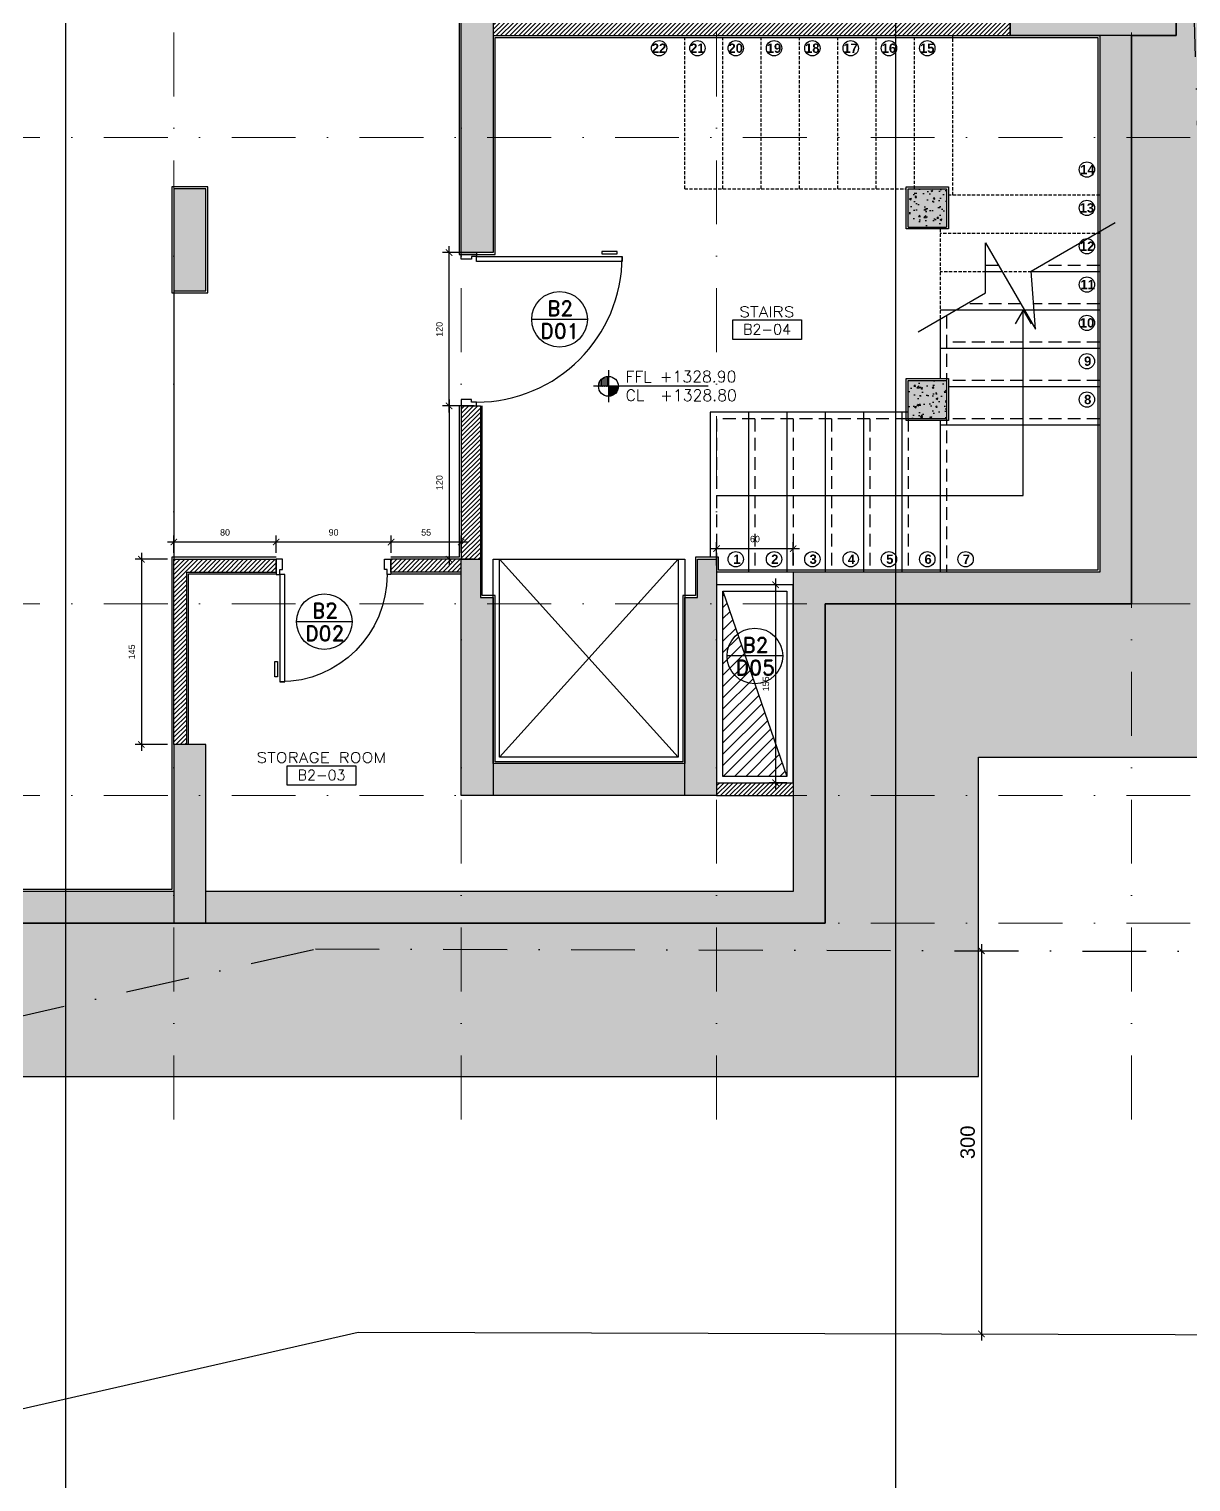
# Model space of a CAD drawing. Header units: centimetres. Extents: x 96271 to 179142, y 9855 to 112216.
# Drawn here: x 139623 to 140533, y 90738 to 91875 of the extents above; entities that cross this region are included whole.
import ezdxf
from ezdxf.enums import TextEntityAlignment as Align

# ---------------------------------------------------------------- set-up
doc = ezdxf.new("R2010")
doc.units = ezdxf.units.CM
doc.header["$LTSCALE"] = 100
doc.header["$MEASUREMENT"] = 0
doc.header["$PDSIZE"] = 0.2
for name, pattern in [('DASHDOT', [1, 0.5, -0.25, 0, -0.25]), ('DASHDOT2', [12.7, 6.35, -3.175, 0, -3.175]), ('DASHED', [0.75, 0.5, -0.25]), ('HIDDEN', [0.375, 0.25, -0.125]), ('HIDDEN2', [0.1875, 0.125, -0.0625])]:
    doc.linetypes.add(name, pattern=pattern)
doc.layers.get('0').update_dxf_attribs({"linetype": 'CONTINUOUS'})
doc.layers.get('DEFPOINTS').update_dxf_attribs({"linetype": 'CONTINUOUS'})
for name, color, linetype in [('0-door', 7, 'CONTINUOUS'), ('A-ANOTATION', 7, 'CONTINUOUS'), ('A-Dim', 2, 'CONTINUOUS'), ('A-Dim CMU', 2, 'CONTINUOUS'), ('A-DOOR-ANOT', 111, 'CONTINUOUS'), ('A-Flor-Str', 3, 'CONTINUOUS'), ('A-Otln-Abv', 1, 'DASHED'), ('A-Otln-Lot Limit', 4, 'CONTINUOUS'), ('A-Patt-CMU', 8, 'CONTINUOUS'), ('A-Patt-Strcr', 8, 'CONTINUOUS'), ('A-PLASTER', 51, 'CONTINUOUS'), ('A-Setback', 3, 'DASHDOT'), ('A-Shaft', 31, 'CONTINUOUS'), ('A-Slab limit', 53, 'CONTINUOUS'), ('A-STAIRS', 51, 'CONTINUOUS'), ('A-Wall-Full', 5, 'CONTINUOUS'), ('A-Wall-Prht', 2, 'CONTINUOUS'), ('A-Wall-Strctr', 6, 'CONTINUOUS'), ('HANDLES', 2, 'CONTINUOUS'), ('plan-elevation level', 7, 'CONTINUOUS'), ('plan-stair steps nbr', 224, 'CONTINUOUS')]:
    doc.layers.add(name, color=color, linetype=linetype)
doc.layers.add('A-Sect-Iden', color=191, linetype='CONTINUOUS', lineweight=25)
doc.layers.add('S-AXIS-GRID', color=1, linetype='DASHDOT2', lineweight=9)
doc.styles.add('ARIAL', font='arialbd.ttf')
doc.styles.add('ROMAND', font='romand.shx', dxfattribs={"height": 10})
doc.styles.get("Standard").update_dxf_attribs({"font": 'arial.ttf'})
doc.dimstyles.new('1-50', dxfattribs={"dimtxt": 11.25, "dimasz": 5, "dimexe": 5, "dimexo": 5, "dimgap": 5, "dimtad": 1, "dimdec": 1, "dimrnd": 0.5, "dimzin": 12, "dimdsep": 46, "dimtxsty": 'Standard', "dimblk": 'ARCHTICK', "dimcen": 0.09, "dimdle": 5, "dimadec": 0, "dimazin": 3, "dimtfac": 1, "dimtdec": 1, "dimtix": 1, "dimtofl": 0, "dimtmove": 1, "dimatfit": 3, "dimfxl": 5, "dimtolj": 1, "dimtzin": 0, "dimarcsym": 0})
pattern_1 = [(90, (894916.29, -703049.082), (14.2875, 7.14375), [0, -14.2875])]

# ---------------------------------------------------------------- blocks, each defined once
blk = doc.blocks.new('_ArchTick')
at = {"color": 0, "linetype": 'ByBlock', "const_width": 0.15}
blk.add_lwpolyline([(-0.5, -0.5), (0.5, 0.5)], dxfattribs=at)
blk = doc.blocks.new('*D210')
at = {"layer": 'A-Dim', "color": 0, "lineweight": -2, "transparency": 16777216}
blk.add_line((140368.9, 91158.9), (140368.9, 90848.9), dxfattribs=at)
at = {"layer": 'DEFPOINTS', "color": 0, "transparency": 16777216}
for p in [(140368.9, 91153.9), (140368.9, 90853.9), (140368.9, 90853.9)]:
    blk.add_point(p, dxfattribs=at)
at = {"layer": 'A-Dim', "color": 0, "lineweight": -2, "transparency": 16777216, "xscale": 5, "yscale": 5, "zscale": 5}
for p, rotation in [((140368.9, 91153.9), 90), ((140368.9, 90853.9), 270)]:
    blk.add_blockref('_ArchTick', p, dxfattribs=dict(at, rotation=rotation))
at = {"layer": 'A-Dim', "color": 0, "transparency": 16777216, "insert": (140358.2, 91003.9), "char_height": 11.25, "attachment_point": 5, "rotation": 90}
blk.add_mtext('\\A1;300', dxfattribs=at)
blk = doc.blocks.new('CL-FFL-PLAN')
at = {"layer": 'plan-elevation level'}
h = blk.add_hatch(dxfattribs=at)
h.set_pattern_fill('DOTS', color=232, scale=9, angle=90, style=0)
h.set_pattern_definition(pattern_1)
h.paths.add_polyline_path([(-1229, 207), (-1229, 50), (-1385, 50, -0.414214)])
h = blk.add_hatch(dxfattribs=at)
h.set_pattern_fill('DOTS', color=232, scale=9, angle=90, style=0)
h.set_pattern_definition(pattern_1)
h.paths.add_polyline_path([(-1229, 50), (-1072, 50, -0.414214), (-1229, -106)])
at = {"layer": 'plan-elevation level', "color": 7, "ltscale": 111}
for p, q in [((-1229, 301), (-1229, -200)), ((337, 50), (-1463, 50))]:
    blk.add_line(p, q, dxfattribs=at)
blk.add_circle((-1229, 50), 156, dxfattribs=at)
at = {"layer": 'plan-elevation level', "color": 111, "ltscale": 111, "style": 'ROMAND'}
for s, p in [('FFL', (-960, 110)), ('CL', (-960, -180))]:
    blk.add_text(s, height=180, dxfattribs=at).set_placement(p)
for tag, p in [('FFL', (-424, 113)), ('CL', (-417, -180))]:
    blk.add_attdef(tag, p, '', height=180, dxfattribs=at)
blk = doc.blocks.new('Dl80-12')
at = {"color": 1}
for p, q in [((0.3, 1.1), (0.3, 9.5)), ((0.3, 9.5), (0.7, 9.5)), ((0.7, 9.5), (0.7, 1.1)), ((0, -0.1), (0, 1.1)), ((0, 1.1), (0.3, 1.1)), ((0.3, 1.1), (0.3, 0.7)), ((0.7, 1.1), (0.3, 1.1)), ((0.3, 0.7), (0.5, 0.7)), ((0.5, 0.7), (0.5, -0.1)), ((8.7, 0.7), (8.5, 0.7)), ((8.5, 0.7), (8.5, -0.1)), ((8.7, 1.1), (8.7, 0.7)), ((9, 1.1), (8.7, 1.1)), ((9, -0.1), (9, 1.1)), ((0.5, -0.1), (0, -0.1)), ((8.5, -0.1), (9, -0.1))]:
    blk.add_line(p, q, dxfattribs=at)
at = {"color": 7}
blk.add_arc((0.3, 1.1), 8.4, 0, 90, dxfattribs=at)
at = {"layer": 'HANDLES'}
blk.add_lwpolyline([(0.1, 9.1), (-0.1, 9.1), (-0.1, 7.9), (0.1, 7.9), (0.1, 9.1)], dxfattribs=at)
blk = doc.blocks.new('A$C16F3348E')
at = {"color": 1}
for p, q in [((126, 231), (114, 231)), ((114, 231), (114, 228)), ((114, 228), (118, 228)), ((118, 228), (118, 226)), ((126, 226), (126, 231)), ((118, 226), (126, 226)), ((0, 118), (114, 118)), ((0, 114), (0, 118)), ((114, 114), (0, 114)), ((114, 118), (114, 114)), ((114, 114), (118, 114)), ((114, 111), (114, 114)), ((118, 116), (126, 116)), ((118, 114), (118, 116)), ((126, 116), (126, 111)), ((126, 111), (114, 111))]:
    blk.add_line(p, q, dxfattribs=at)
blk.add_arc((114, 114), 114, 90, 180)
at = {"layer": 'HANDLES'}
blk.add_lwpolyline([(4, 112), (4, 110), (16, 110), (16, 112), (4, 112)], dxfattribs=at)
blk = doc.blocks.new('room tag')
at = {"color": 7}
blk.add_lwpolyline([(-571, 112), (613, 112), (613, -224), (-571, -224)], close=True, dxfattribs=at)
at = {"color": 30, "style": 'ROMAND', "width": 1.2}
blk.add_attdef('ROOM', text='', height=180, dxfattribs=at).set_placement((17, 162), align=Align.CENTER)
at = {"color": 2, "style": 'ROMAND'}
blk.add_attdef('ROOM.NO', text='', height=180, dxfattribs=at).set_placement((20, -140), align=Align.CENTER)
blk = doc.blocks.new('*D187')
at = {"layer": 'A-Dim CMU', "color": 0, "lineweight": -2, "transparency": 16777216}
for p, q in [((139971.6, 91700.3), (139947, 91700.3)), ((139952, 91575.3), (139952, 91705.3)), ((139971.6, 91580.3), (139947, 91580.3))]:
    blk.add_line(p, q, dxfattribs=at)
at = {"layer": 'DEFPOINTS', "color": 0, "transparency": 16777216}
for p in [(139952, 91700.3), (139976.6, 91700.3), (139976.6, 91580.3)]:
    blk.add_point(p, dxfattribs=at)
at = {"layer": 'A-Dim CMU', "color": 0, "lineweight": -2, "transparency": 16777216, "xscale": 5, "yscale": 5, "zscale": 5}
for p, rotation in [((139952, 91700.3), 90), ((139952, 91580.3), 270)]:
    blk.add_blockref('_ArchTick', p, dxfattribs=dict(at, rotation=rotation))
at = {"layer": 'A-Dim CMU', "color": 0, "transparency": 16777216, "insert": (139944.5, 91640.3), "char_height": 5, "attachment_point": 5, "rotation": 90}
blk.add_mtext('\\A1;120', dxfattribs=at)
blk = doc.blocks.new('*D188')
at = {"layer": 'A-Dim CMU', "color": 0, "lineweight": -2, "transparency": 16777216}
for p, q in [((139952, 91585.3), (139952, 91455.3)), ((139971.6, 91580.3), (139947, 91580.3)), ((139971.6, 91460.3), (139947, 91460.3))]:
    blk.add_line(p, q, dxfattribs=at)
at = {"layer": 'DEFPOINTS', "color": 0, "transparency": 16777216}
for p in [(139976.6, 91580.3), (139952, 91460.3), (139976.6, 91460.3)]:
    blk.add_point(p, dxfattribs=at)
at = {"layer": 'A-Dim CMU', "color": 0, "lineweight": -2, "transparency": 16777216, "xscale": 5, "yscale": 5, "zscale": 5}
for p, rotation in [((139952, 91580.3), 90), ((139952, 91460.3), 270)]:
    blk.add_blockref('_ArchTick', p, dxfattribs=dict(at, rotation=rotation))
at = {"layer": 'A-Dim CMU', "color": 0, "transparency": 16777216, "insert": (139944.5, 91520.3), "char_height": 5, "attachment_point": 5, "rotation": 90}
blk.add_mtext('\\A1;120', dxfattribs=at)
blk = doc.blocks.new('*D189')
at = {"layer": 'A-Dim CMU', "color": 0, "lineweight": -2, "transparency": 16777216}
for p, q in [((139966.6, 91473.8), (139901.6, 91473.8)), ((139906.6, 91465.3), (139906.6, 91478.8)), ((139961.6, 91465.3), (139961.6, 91478.8))]:
    blk.add_line(p, q, dxfattribs=at)
at = {"layer": 'DEFPOINTS', "color": 0, "transparency": 16777216}
for p in [(139906.6, 91473.8), (139906.6, 91460.3), (139961.6, 91460.3)]:
    blk.add_point(p, dxfattribs=at)
at = {"layer": 'A-Dim CMU', "color": 0, "lineweight": -2, "transparency": 16777216, "xscale": 5, "yscale": 5, "zscale": 5}
for p, rotation in [((139906.6, 91473.8), 180.0000000003941), ((139961.6, 91473.8), 3.941647008787185e-10)]:
    blk.add_blockref('_ArchTick', p, dxfattribs=dict(at, rotation=rotation))
at = {"layer": 'A-Dim CMU', "color": 0, "transparency": 16777216, "insert": (139934.1, 91481.3), "char_height": 5, "attachment_point": 5}
blk.add_mtext('\\A1;55', dxfattribs=at)
blk = doc.blocks.new('*D190')
at = {"layer": 'A-Dim CMU', "color": 0, "lineweight": -2, "transparency": 16777216}
for p, q in [((139911.6, 91473.8), (139811.6, 91473.8)), ((139816.6, 91465.3), (139816.6, 91478.8)), ((139906.6, 91465.3), (139906.6, 91478.8))]:
    blk.add_line(p, q, dxfattribs=at)
at = {"layer": 'DEFPOINTS', "color": 0, "transparency": 16777216}
for p in [(139816.6, 91473.8), (139816.6, 91460.3), (139906.6, 91460.3)]:
    blk.add_point(p, dxfattribs=at)
at = {"layer": 'A-Dim CMU', "color": 0, "lineweight": -2, "transparency": 16777216, "xscale": 5, "yscale": 5, "zscale": 5, "rotation": 180}
blk.add_blockref('_ArchTick', (139816.6, 91473.8), dxfattribs=at)
at = {"layer": 'A-Dim CMU', "color": 0, "lineweight": -2, "transparency": 16777216, "xscale": 5, "yscale": 5, "zscale": 5}
blk.add_blockref('_ArchTick', (139906.6, 91473.8), dxfattribs=at)
at = {"layer": 'A-Dim CMU', "color": 0, "transparency": 16777216, "insert": (139861.6, 91481.3), "char_height": 5, "attachment_point": 5}
blk.add_mtext('\\A1;90', dxfattribs=at)
blk = doc.blocks.new('*D191')
at = {"layer": 'A-Dim CMU', "color": 0, "lineweight": -2, "transparency": 16777216}
for p, q in [((139821.6, 91473.8), (139731.6, 91473.8)), ((139736.6, 91465.3), (139736.6, 91478.8)), ((139816.6, 91465.3), (139816.6, 91478.8))]:
    blk.add_line(p, q, dxfattribs=at)
at = {"layer": 'DEFPOINTS', "color": 0, "transparency": 16777216}
for p in [(139736.6, 91473.8), (139736.6, 91460.3), (139816.6, 91460.3)]:
    blk.add_point(p, dxfattribs=at)
at = {"layer": 'A-Dim CMU', "color": 0, "lineweight": -2, "transparency": 16777216, "xscale": 5, "yscale": 5, "zscale": 5, "rotation": 180}
blk.add_blockref('_ArchTick', (139736.6, 91473.8), dxfattribs=at)
at = {"layer": 'A-Dim CMU', "color": 0, "lineweight": -2, "transparency": 16777216, "xscale": 5, "yscale": 5, "zscale": 5}
blk.add_blockref('_ArchTick', (139816.6, 91473.8), dxfattribs=at)
at = {"layer": 'A-Dim CMU', "color": 0, "transparency": 16777216, "insert": (139776.6, 91481.3), "char_height": 5, "attachment_point": 5}
blk.add_mtext('\\A1;80', dxfattribs=at)
blk = doc.blocks.new('*D192')
at = {"layer": 'A-Dim CMU', "color": 0, "lineweight": -2, "transparency": 16777216}
for p, q in [((139731.6, 91460.3), (139706.1, 91460.3)), ((139711.1, 91465.3), (139711.1, 91310.3)), ((139731.6, 91315.3), (139706.1, 91315.3))]:
    blk.add_line(p, q, dxfattribs=at)
at = {"layer": 'DEFPOINTS', "color": 0, "transparency": 16777216}
for p in [(139736.6, 91460.3), (139711.1, 91315.3), (139736.6, 91315.3)]:
    blk.add_point(p, dxfattribs=at)
at = {"layer": 'A-Dim CMU', "color": 0, "lineweight": -2, "transparency": 16777216, "xscale": 5, "yscale": 5, "zscale": 5}
for p, rotation in [((139711.1, 91460.3), 90), ((139711.1, 91315.3), 270)]:
    blk.add_blockref('_ArchTick', p, dxfattribs=dict(at, rotation=rotation))
at = {"layer": 'A-Dim CMU', "color": 0, "transparency": 16777216, "insert": (139703.6, 91387.8), "char_height": 5, "attachment_point": 5, "rotation": 90}
blk.add_mtext('\\A1;145', dxfattribs=at)
blk = doc.blocks.new('*D193')
at = {"layer": 'A-Dim CMU', "color": 0, "lineweight": -2, "transparency": 16777216}
for p, q in [((140161.6, 91455.3), (140161.6, 91473.6)), ((140221.6, 91455.3), (140221.6, 91473.6)), ((140156.6, 91468.6), (140226.6, 91468.6))]:
    blk.add_line(p, q, dxfattribs=at)
at = {"layer": 'DEFPOINTS', "color": 0, "transparency": 16777216}
for p in [(140221.6, 91468.6), (140161.6, 91450.3), (140221.6, 91450.3)]:
    blk.add_point(p, dxfattribs=at)
at = {"layer": 'A-Dim CMU', "color": 0, "lineweight": -2, "transparency": 16777216, "xscale": 5, "yscale": 5, "zscale": 5, "rotation": 180}
blk.add_blockref('_ArchTick', (140161.6, 91468.6), dxfattribs=at)
at = {"layer": 'A-Dim CMU', "color": 0, "lineweight": -2, "transparency": 16777216, "xscale": 5, "yscale": 5, "zscale": 5}
blk.add_blockref('_ArchTick', (140221.6, 91468.6), dxfattribs=at)
at = {"layer": 'A-Dim CMU', "color": 0, "transparency": 16777216, "insert": (140191.6, 91476.1), "char_height": 5, "attachment_point": 5}
blk.add_mtext('\\A1;60', dxfattribs=at)
blk = doc.blocks.new('*D194')
at = {"layer": 'A-Dim CMU', "color": 0, "lineweight": -2, "transparency": 16777216}
for p, q in [((140216.6, 91440.3), (140202.7, 91440.3)), ((140207.7, 91445.3), (140207.7, 91280.3)), ((140216.6, 91285.3), (140202.7, 91285.3))]:
    blk.add_line(p, q, dxfattribs=at)
at = {"layer": 'DEFPOINTS', "color": 0, "transparency": 16777216}
for p in [(140221.6, 91440.3), (140207.7, 91285.3), (140221.6, 91285.3)]:
    blk.add_point(p, dxfattribs=at)
at = {"layer": 'A-Dim CMU', "color": 0, "lineweight": -2, "transparency": 16777216, "xscale": 5, "yscale": 5, "zscale": 5}
for p, rotation in [((140207.7, 91440.3), 90), ((140207.7, 91285.3), 270)]:
    blk.add_blockref('_ArchTick', p, dxfattribs=dict(at, rotation=rotation))
at = {"layer": 'A-Dim CMU', "color": 0, "transparency": 16777216, "insert": (140200.2, 91362.8), "char_height": 5, "attachment_point": 5, "rotation": 90}
blk.add_mtext('\\A1;155', dxfattribs=at)
blk = doc.blocks.new('DOOR NO')
blk.add_line((1261, 534), (661, 534))
blk.add_circle((961, 534), 300)
at = {"style": 'ROMAND'}
for tag, p in [('LEVEL', (969, 572)), ('DOOR', (966, 327))]:
    blk.add_attdef(tag, text='', height=162, dxfattribs=at).set_placement(p, align=Align.CENTER)

msp = doc.modelspace()

# ---------------------------------------------------------------- hatches: boundary and pattern name
at = {"layer": 'A-Patt-CMU'}
h = msp.add_hatch(dxfattribs=at)
h.set_pattern_fill('ANSI31', color=256, scale=20, angle=180)
h.set_pattern_definition([(225, (129598.3932, 77124.0469), (1.76776695, -1.76776695), [])])
h.paths.add_polyline_path([(139976.559, 91580.329), (139961.559, 91580.329), (139961.559, 91460.329), (139976.559, 91460.329)])
h.paths.add_polyline_path([(140221.559, 91285.329), (140161.559, 91285.329), (140161.559, 91275.329), (140221.559, 91275.329)])
h.paths.add_polyline_path([(139746.559, 91315.329), (139746.559, 91450.329), (139816.559, 91450.329), (139816.559, 91460.329), (139736.559, 91460.329), (139736.559, 91315.329)])
h.paths.add_polyline_path([(139906.559, 91450.329), (139961.559, 91450.329), (139961.559, 91460.329), (139906.559, 91460.329)])
h.paths.add_polyline_path([(140391.559, 91880.329), (139986.559, 91880.329), (139986.559, 91870.329), (140391.559, 91870.329)])
h.paths.add_polyline_path([(140391.559, 92030.329), (140401.559, 92030.329), (140401.559, 92050.329), (140461.559, 92050.329), (140461.559, 92060.329), (140391.559, 92060.329)])
h.paths.add_polyline_path([(140391.559, 91940.329), (140496.559, 91940.329), (140496.559, 91950.329), (140401.559, 91950.329), (140401.559, 91970.329), (140391.559, 91970.329)])
at = {"layer": 'A-Patt-Strcr'}
h = msp.add_hatch(dxfattribs=at)
h.set_pattern_fill('EARTH', color=256, scale=100)
h.set_pattern_definition([(0, (149598.393, 77124.047), (25, 25), [25, -25]), (0, (149598.393, 77133.422), (25, 25), [25, -25]), (0, (149598.393, 77142.797), (25, 25), [25, -25]), (90, (149601.518, 77145.922), (-25, 25), [25, -25]), (90, (149610.893, 77145.922), (-25, 25), [25, -25]), (90, (149620.268, 77145.922), (-25, 25), [25, -25])])
edge = h.paths.add_edge_path()
edge.add_line((138236.559, 90745.329), (138356.559, 90745.329))
edge.add_line((138356.559, 90745.329), (138356.559, 90820.329))
edge.add_arc((138661.559, 90820.329), 305, 90, 180, ccw=False)
edge.add_line((138661.559, 91125.329), (138756.559, 91125.329))
edge.add_line((138756.559, 91125.329), (138756.559, 91055.329))
edge.add_line((138756.559, 91055.329), (140366.559, 91055.329))
edge.add_line((140366.559, 91055.329), (140366.559, 91305.329))
edge.add_line((140366.559, 91305.329), (140606.559, 91305.329))
edge.add_line((140606.559, 91305.329), (140606.559, 91750.329))
edge.add_line((140606.559, 91750.329), (140641.559, 91750.329))
edge.add_line((140641.559, 91750.329), (140641.559, 92195.329))
edge.add_line((140641.559, 92195.329), (140606.559, 92195.329))
edge.add_line((140606.559, 92195.329), (140606.559, 92755.329))
edge.add_line((140606.559, 92755.329), (139881.559, 92755.329))
edge.add_line((139881.559, 92755.329), (139881.559, 92895.329))
edge.add_line((139881.559, 92895.329), (138756.559, 92895.329))
edge.add_line((138756.559, 92895.329), (138756.559, 91765.329))
edge.add_line((138756.559, 91765.329), (138661.559, 91765.329))
edge.add_arc((138661.559, 90820.329), 945, 90, 180.000021)
edge.add_line((137716.559, 90820.329), (137716.559, 90745.329))
edge.add_line((137716.559, 90745.329), (137836.559, 90745.329))
edge.add_line((137836.559, 90745.329), (137836.559, 90820.329))
edge.add_arc((138661.559, 90820.329), 825, 125.152703, 179.999978, ccw=False)
edge.add_arc((138661.559, 90820.329), 825, 90, 125.152703, ccw=False)
edge.add_line((138661.559, 91645.329), (138876.559, 91645.329))
edge.add_line((138876.559, 91645.329), (138876.559, 92775.329))
edge.add_line((138876.559, 92775.329), (139761.559, 92775.329))
edge.add_line((139761.559, 92775.329), (139761.559, 92635.329))
edge.add_line((139761.559, 92635.329), (140486.559, 92635.329))
edge.add_line((140486.559, 92635.329), (140486.559, 92580.283))
edge.add_line((140486.559, 92580.283), (140486.559, 92540.283))
edge.add_line((140486.559, 92540.283), (140486.559, 92075.329))
edge.add_line((140486.559, 92075.329), (140521.559, 92075.329))
edge.add_line((140521.559, 92075.329), (140521.559, 91870.329))
edge.add_line((140521.559, 91870.329), (140486.559, 91870.329))
edge.add_line((140486.559, 91870.329), (140486.559, 91425.329))
edge.add_line((140486.559, 91425.329), (140246.559, 91425.329))
edge.add_line((140246.559, 91425.329), (140246.559, 91175.329))
edge.add_line((140246.559, 91175.329), (138876.559, 91175.329))
edge.add_line((138876.559, 91175.329), (138876.559, 91245.329))
edge.add_line((138876.559, 91245.329), (138661.559, 91245.329))
edge.add_arc((138661.559, 90820.329), 425, 90, 180)
edge.add_line((138236.559, 90820.329), (138236.559, 90745.329))
h = msp.add_hatch(dxfattribs=at)
h.set_pattern_fill('AR-CONC', color=256, scale=2)
h.set_pattern_definition([(50, (129598.393, 77124.047), (14.345204, -1.255043), [1.5, -16.5]), (355, (129598.393, 77124.047), (-2.775027, 15.043843), [1.2, -13.2]), (100.451444, (129599.589, 77123.942), (11.570177, 13.7888), [1.274804, -14.022842]), (46.1842, (129598.393, 77128.047), (21.344827, -3.310386), [2.25, -24.75]), (96.63564, (129600.172, 77127.77), (18.69324, 19.482372), [1.912207, -21.034275]), (351.18416, (129598.393, 77128.047), (18.69324, 19.482372), [1.8, -19.8]), (21, (129600.393, 77127.047), (11.938141, -8.052378), [1.5, -16.5]), (326, (129600.393, 77127.047), (4.866307, 14.503001), [1.2, -13.2]), (71.451445, (129601.388, 77126.376), (16.804448, 6.450623), [1.274804, -14.022842]), (37.5, (129598.393, 77124.047), (0.2431971, 6.6578771), [0, -13.04, 0, -13.4, 0, -13.25]), (7.5, (129598.393, 77124.047), (5.2613907, 7.8882342), [0, -7.64, 0, -12.74, 0, -5.05]), (327.5, (129593.933, 77124.047), (10.6764487, -0.4510974), [0, -5, 0, -15.6, 0, -20.7]), (317.5, (129591.933, 77124.047), (11.6637234, 2.0020996), [0, -6.5, 0, -10.36, 0, -14.7])])
h.paths.add_polyline_path([(138901.559, 92750.329), (139736.559, 92750.329), (139736.559, 92610.329), (140461.559, 92610.329), (140461.559, 92390.329), (140486.559, 92390.329), (140486.559, 92635.329), (139761.559, 92635.329), (139761.559, 92775.329), (138876.559, 92775.329), (138876.559, 92180.329), (138901.559, 92180.329)])
h.paths.add_polyline_path([(140486.559, 92390.329), (140461.559, 92390.329), (140461.559, 92350.329), (140486.559, 92350.329)], flags=17)
h.paths.add_polyline_path([(140486.559, 92350.329), (140461.559, 92350.329), (140461.559, 92125.329), (140486.559, 92125.329)])
h.paths.add_polyline_path([(140486.559, 92125.329), (140461.559, 92125.329), (140461.559, 92050.329), (140486.559, 92050.329)])
h.paths.add_polyline_path([(140521.559, 92075.329), (140486.559, 92075.329), (140486.559, 92050.329), (140496.559, 92050.329), (140496.559, 91895.329), (140521.559, 91895.329)])
h.paths.add_polyline_path([(140521.559, 91895.329), (140391.559, 91895.329), (140391.559, 91870.329), (140521.559, 91870.329)])
h.paths.add_polyline_path([(140486.559, 91870.329), (140461.559, 91870.329), (140461.559, 91450.329), (140221.559, 91450.329), (140221.559, 91200.329), (139761.559, 91200.329), (139761.559, 91175.329), (140246.559, 91175.329), (140246.559, 91425.329), (140486.559, 91425.329)])
h.paths.add_polyline_path([(139761.559, 91315.329), (139736.559, 91315.329), (139736.559, 91175.329), (139761.559, 91175.329)])
h.paths.add_polyline_path([(138936.559, 91750.329), (138876.559, 91750.329), (138876.559, 91670.329), (138936.559, 91670.329)])
h.paths.add_polyline_path([(138936.559, 91270.329), (138876.559, 91270.329), (138876.559, 91175.329), (138936.559, 91175.329)])
h.paths.add_polyline_path([(139736.559, 91200.329), (138936.559, 91200.329), (138936.559, 91175.329), (139736.559, 91175.329)])
h.paths.add_polyline_path([(138936.559, 92180.329), (138876.559, 92180.329), (138876.559, 92100.329), (138936.559, 92100.329)])
h.paths.add_polyline_path([(139986.559, 92390.329), (139961.559, 92390.329), (139961.559, 92350.329), (139986.559, 92350.329)], flags=17)
h.paths.add_polyline_path([(139986.559, 92125.329), (139961.559, 92125.329), (139961.559, 92050.329), (139986.559, 92050.329)])
h.paths.add_polyline_path([(139761.559, 91750.329), (139736.559, 91750.329), (139736.559, 91670.329), (139761.559, 91670.329)])
h.paths.add_polyline_path([(139986.559, 91895.329), (139961.559, 91895.329), (139961.559, 91700.329), (139986.559, 91700.329)])
h.paths.add_polyline_path([(140136.559, 91300.329), (139986.559, 91300.329), (139986.559, 91275.329), (140136.559, 91275.329)], flags=17)
h.paths.add_polyline_path([(140341.559, 91600.329), (140311.559, 91600.329), (140311.559, 91570.329), (140341.559, 91570.329)], flags=17)
h.paths.add_polyline_path([(140341.559, 91750.329), (140311.559, 91750.329), (140311.559, 91720.329), (140341.559, 91720.329)], flags=17)
h.paths.add_polyline_path([(139986.559, 91430.329), (139976.559, 91430.329), (139976.559, 91460.329), (139961.559, 91460.329), (139961.559, 91275.329), (139986.559, 91275.329)], flags=17)
h.paths.add_polyline_path([(140146.559, 91430.329), (140136.559, 91430.329), (140136.559, 91275.329), (140161.559, 91275.329), (140161.559, 91460.329), (140146.559, 91460.329)], flags=17)
h.paths.add_polyline_path([(139761.559, 92180.329), (139736.559, 92180.329), (139736.559, 92050.329), (139761.559, 92050.329)])
h = msp.add_hatch(dxfattribs=at)
h.set_pattern_fill('AR-CONC', color=256, scale=2)
h.set_pattern_definition([(50, (180, 9810.046), (14.34520365, -1.2550427), [1.5, -16.5]), (355, (180, 9810.046), (-2.7750267, 15.0438427), [1.2, -13.2]), (100.451444, (181.195, 9809.942), (11.5701769, 13.7887998), [1.2748038, -14.0228422]), (46.1842, (180, 9814.046), (21.3448266, -3.3103856), [2.25, -24.75]), (96.635635, (181.779, 9813.77), (18.693239, 19.482372), [1.9122068, -21.0342752]), (351.184164, (180, 9814.046), (18.693239, 19.482372), [1.8, -19.8]), (21, (182, 9813.046), (11.938141, -8.0523778), [1.5, -16.5]), (326, (182, 9813.046), (4.8663066, 14.5030009), [1.2, -13.2]), (71.451445, (182.995, 9812.375), (16.8044475, 6.450623), [1.2748038, -14.0228422]), (37.5, (180, 9810.0465), (0.2431971, 6.65787708), [0, -13.04, 0, -13.4, 0, -13.25]), (7.5, (180, 9810.0465), (5.26139075, 7.88823424), [0, -7.64, 0, -12.74, 0, -5.05]), (327.5, (175.54, 9810.0465), (10.67644872, -0.45109743), [0, -5, 0, -15.6, 0, -20.7]), (317.5, (173.54, 9810.0465), (11.6637234, 2.00209965), [0, -6.5, 0, -10.36, 0, -14.7])])
h.paths.add_polyline_path([(140341.559, 91750.329), (140311.559, 91750.329), (140311.559, 91720.329), (140341.559, 91720.329)])
h.paths.add_polyline_path([(140341.559, 91600.329), (140311.559, 91600.329), (140311.559, 91570.329), (140341.559, 91570.329)])
at = {"layer": 'A-Shaft'}
h = msp.add_hatch(dxfattribs=at)
h.set_pattern_fill('ANSI31', color=256, scale=50)
h.set_pattern_definition([(45, (-9820, 19810.0465), (-4.41941738, 4.41941738), [])])
h.paths.add_polyline_path([(140166.559, 91435.329), (140166.559, 91290.329), (140216.559, 91290.329)])

# ---------------------------------------------------------------- linework, layer by layer
for p, q in [((140131.559, 91460.329), (139991.559, 91305.329)), ((139991.559, 91460.329), (140131.559, 91305.329))]:
    msp.add_line(p, q)
msp.add_lwpolyline([(140319.307, 91638.203), (140372.254, 91668.772), (140372.254, 91708.03), (140411.244, 91640.496), (140407.929, 91685.791), (140473.776, 91723.808)])
msp.add_lwpolyline([(139991.559, 91460.329), (140131.559, 91460.329), (140131.559, 91305.329), (139991.559, 91305.329)], close=True)
at = {"layer": 'A-Flor-Str'}
for points in [[(140161.559, 91510.329), (140401.559, 91510.329), (140401.559, 91655.329)], [(140401.559, 91655.329), (140395.323, 91644.528)], [(140401.559, 91655.329), (140407.796, 91644.528)]]:
    msp.add_lwpolyline(points, dxfattribs=at)
at = {"layer": 'A-Otln-Abv', "linetype": 'HIDDEN2', "ltscale": 0.2}
for p, q in [((140136.559, 91750.329), (140136.559, 91870.329)), ((140166.559, 91750.329), (140166.559, 91870.329)), ((140196.559, 91750.329), (140196.559, 91870.329)), ((140226.559, 91750.329), (140226.559, 91870.329)), ((140256.559, 91750.329), (140256.559, 91870.329)), ((140286.559, 91750.329), (140286.559, 91870.329)), ((140316.559, 91750.329), (140316.559, 91870.329)), ((140346.559, 91745.329), (140346.559, 91870.329)), ((140136.559, 91750.329), (140310.059, 91750.329)), ((140336.559, 91718.829), (140336.559, 91648.164))]:
    msp.add_line(p, q, dxfattribs=at)
at = {"layer": 'A-Otln-Abv', "ltscale": 0.2}
for p, q in [((140341.559, 91651.051), (140341.559, 91450.329)), ((140161.559, 91570.329), (140161.559, 91450.329)), ((140311.559, 91570.329), (140161.559, 91570.329)), ((140191.559, 91570.329), (140191.559, 91450.329)), ((140221.559, 91570.329), (140221.559, 91450.329)), ((140251.559, 91570.329), (140251.559, 91450.329)), ((140281.559, 91570.329), (140281.559, 91450.329)), ((140311.559, 91570.329), (140311.559, 91450.329))]:
    msp.add_line(p, q, dxfattribs=at)
at = {"layer": 'A-Otln-Abv', "linetype": 'HIDDEN2', "ltscale": 0.2}
for points in [[(140461.559, 91745.329), (140343.059, 91745.329)], [(140461.559, 91715.329), (140336.559, 91715.329)], [(140372.254, 91685.329), (140336.559, 91685.329)], [(140407.963, 91685.329), (140385.36, 91685.329)]]:
    msp.add_lwpolyline(points, dxfattribs=at)
at = {"layer": 'A-Otln-Abv', "ltscale": 0.2}
for points in [[(140382.473, 91690.329), (140372.254, 91690.329)], [(140461.559, 91690.329), (140415.789, 91690.329)], [(140399.794, 91660.329), (140357.63, 91660.329)], [(140461.559, 91660.329), (140409.793, 91660.329)], [(140461.559, 91630.329), (140341.559, 91630.329)], [(140461.559, 91600.329), (140341.559, 91600.329)], [(140461.559, 91570.329), (140311.559, 91570.329)]]:
    msp.add_lwpolyline(points, dxfattribs=at)
at = {"layer": 'A-Otln-Lot Limit'}
msp.add_lwpolyline([(136965.712, 90479.123), (137206.535, 90394.564), (137669.865, 90351.712), (139880.741, 90855.19), (141068.865, 90851.94), (140904.471, 96012.018), (140151.894, 96776.773), (140222.083, 97217.518), (139747.22, 97140.456), (139010.375, 97171.007), (138361.687, 97204.5), (137783.533, 97219.682), (137242.113, 96719.747), (137087.264, 96618.541), (136965.712, 90479.08)], dxfattribs=at)
at = {"layer": 'A-Patt-Strcr'}
msp.add_lwpolyline([(138661.559, 91125.329), (138756.559, 91125.329), (138756.559, 91055.329), (140366.559, 91055.329), (140366.559, 91305.329), (140606.559, 91305.329), (140606.559, 91750.329), (140641.559, 91750.329), (140641.559, 92195.329), (140606.559, 92195.329), (140606.559, 92755.329), (139881.559, 92755.329), (139881.559, 92895.329), (138756.559, 92895.329), (138756.559, 91765.329), (138661.559, 91765.329)], dxfattribs=at)
at = {"layer": 'A-PLASTER'}
for points in [[(139960.059, 91896.829), (139960.059, 91698.829), (139988.059, 91698.829), (139988.059, 91868.829), (140460.059, 91868.829), (140460.059, 91451.829), (140163.059, 91451.829), (140163.059, 91461.829), (140145.059, 91461.829), (140145.059, 91431.829), (140135.059, 91431.829), (140135.059, 91301.829), (139988.059, 91301.829), (139988.059, 91431.829), (139978.059, 91431.829), (139978.059, 91580.329)], [(139960.059, 91580.329), (139960.059, 91461.829), (139906.559, 91461.829)], [(139816.559, 91461.829), (139735.059, 91461.829), (139735.059, 91201.829), (138938.059, 91201.829), (138938.059, 91270.329)], [(139748.059, 91315.329), (139748.059, 91448.829), (139816.559, 91448.829)], [(139906.559, 91448.829), (139961.559, 91448.829)]]:
    msp.add_lwpolyline(points, dxfattribs=at)
for points in [[(139763.059, 91751.829), (139735.059, 91751.829), (139735.059, 91668.829), (139763.059, 91668.829)], [(140310.059, 91718.829), (140310.059, 91751.829), (140343.059, 91751.829), (140343.059, 91718.829)], [(140343.059, 91601.829), (140343.059, 91568.829), (140310.059, 91568.829), (140310.059, 91601.829)]]:
    msp.add_lwpolyline(points, close=True, dxfattribs=at)
at = {"layer": 'A-Sect-Iden'}
for p, q in [((139651.559, 93927.158), (139651.559, 90188.999)), ((140301.559, 93927.158), (140301.559, 90188.999))]:
    msp.add_line(p, q, dxfattribs=at)
at = {"layer": 'A-Setback'}
msp.add_lwpolyline([(140559.009, 91153.336), (140410.95, 95800.674), (139618.405, 96606.045), (139624.608, 96644.996), (138745.22, 96680.475), (137970.463, 96711.734), (137582.107, 96353.135), (137469.619, 90671.512), (137649.878, 90654.841), (139847.419, 91155.283)], close=True, dxfattribs=at)
at = {"layer": 'A-Shaft'}
msp.add_line((140166.559, 91435.329), (140216.559, 91290.329), dxfattribs=at)
msp.add_lwpolyline([(140166.559, 91290.329), (140166.559, 91435.329), (140216.559, 91435.329), (140216.559, 91290.329)], close=True, dxfattribs=at)
at = {"layer": 'A-Slab limit'}
for points in [[(138876.559, 91175.329), (138876.559, 92775.329), (139761.559, 92775.329), (139761.559, 92635.329), (140486.559, 92635.329), (140486.559, 92075.329), (140521.559, 92075.329), (140521.559, 91870.329), (140486.559, 91870.329), (140486.559, 91425.329), (140246.559, 91425.329), (140246.559, 91175.329)], [(140136.559, 91300.329), (139986.559, 91300.329), (139986.559, 91460.329), (140136.559, 91460.329)], [(140221.559, 91440.329), (140161.559, 91440.329), (140161.559, 91285.329), (140221.559, 91285.329)]]:
    msp.add_lwpolyline(points, close=True, dxfattribs=at)
at = {"layer": 'A-STAIRS', "linetype": 'HIDDEN', "ltscale": 50}
for p, q in [((140336.559, 91648.164), (140336.559, 91601.829)), ((140156.559, 91575.329), (140156.559, 91461.829)), ((140311.559, 91575.329), (140156.559, 91575.329)), ((140186.559, 91575.329), (140186.559, 91450.329)), ((140216.559, 91575.329), (140216.559, 91450.329)), ((140246.559, 91575.329), (140246.559, 91450.329)), ((140276.559, 91575.329), (140276.559, 91450.329)), ((140306.559, 91575.329), (140306.559, 91450.329)), ((140336.559, 91568.829), (140336.559, 91450.329))]:
    msp.add_line(p, q, dxfattribs=at)
for points in [[(140385.36, 91685.329), (140372.254, 91685.329)], [(140461.559, 91685.329), (140407.963, 91685.329)], [(140348.97, 91655.329), (140336.559, 91655.329)], [(140461.559, 91655.329), (140348.97, 91655.329)], [(140461.559, 91625.329), (140336.559, 91625.329)], [(140461.559, 91595.329), (140343.059, 91595.329)], [(140461.559, 91565.329), (140336.559, 91565.329)]]:
    msp.add_lwpolyline(points, dxfattribs=at)
at = {"layer": 'A-Wall-Full'}
for p, q in [((139986.559, 91870.329), (140391.559, 91870.329)), ((139961.559, 91580.329), (139976.559, 91580.329)), ((139961.559, 91580.329), (139961.559, 91460.329)), ((139976.559, 91580.329), (139976.559, 91460.329)), ((139736.559, 91460.329), (139816.559, 91460.329)), ((139736.559, 91315.329), (139736.559, 91460.329)), ((139816.559, 91450.329), (139816.559, 91460.329)), ((139906.559, 91450.329), (139906.559, 91460.329)), ((139961.559, 91460.329), (139906.559, 91460.329)), ((139746.559, 91450.329), (139816.559, 91450.329)), ((139746.559, 91315.329), (139746.559, 91450.329)), ((139961.559, 91450.329), (139906.559, 91450.329)), ((140161.559, 91285.329), (140221.559, 91285.329)), ((140161.559, 91275.329), (140221.559, 91275.329))]:
    msp.add_line(p, q, dxfattribs=at)
at = {"layer": 'A-Wall-Prht'}
for p, q in [((139736.559, 91670.329), (139736.559, 91460.329)), ((140221.559, 91450.329), (140161.559, 91450.329)), ((140221.559, 91440.329), (140161.559, 91440.329))]:
    msp.add_line(p, q, dxfattribs=at)
at = {"layer": 'A-Wall-Strctr'}
for p, q in [((140311.559, 91720.329), (140341.559, 91720.329)), ((140311.559, 91720.329), (140341.559, 91720.329)), ((140311.559, 91600.329), (140341.559, 91600.329)), ((140311.559, 91600.329), (140341.559, 91600.329)), ((140136.559, 91300.329), (139986.559, 91300.329)), ((140136.559, 91275.329), (139986.559, 91275.329))]:
    msp.add_line(p, q, dxfattribs=at)
for points in [[(140461.559, 92610.329), (140461.559, 92050.329), (140496.559, 92050.329), (140496.559, 91895.329), (140391.559, 91895.329), (140391.559, 91870.329), (140461.559, 91870.329), (140461.559, 91450.329), (140221.559, 91450.329), (140221.559, 91200.329), (139761.559, 91200.329), (139761.559, 91315.329), (139736.559, 91315.329), (139736.559, 91200.329), (138936.559, 91200.329)], [(138876.559, 91175.329), (140246.559, 91175.329), (140246.559, 91425.329), (140486.559, 91425.329), (140486.559, 91870.329), (140521.559, 91870.329), (140521.559, 92075.329), (140486.559, 92075.329), (140486.559, 92350.329)], [(140311.559, 91720.329), (140311.559, 91750.329), (140341.559, 91750.329), (140341.559, 91720.329)], [(140341.559, 91600.329), (140341.559, 91570.329), (140311.559, 91570.329), (140311.559, 91600.329)], [(139976.559, 91430.329), (139986.559, 91430.329), (139986.559, 91275.329), (139961.559, 91275.329), (139961.559, 91460.329), (139976.559, 91460.329), (139976.559, 91430.329)], [(140146.559, 91460.329), (140161.559, 91460.329), (140161.559, 91275.329), (140136.559, 91275.329), (140136.559, 91275.329), (140136.559, 91430.329), (140146.559, 91430.329), (140146.559, 91460.329)]]:
    msp.add_lwpolyline(points, dxfattribs=at)
for points in [[(139961.559, 91895.329), (139986.559, 91895.329), (139986.559, 91700.329), (139961.559, 91700.329)], [(140521.559, 91870.329), (140391.559, 91870.329), (140391.559, 91895.329), (140521.559, 91895.329)], [(139761.559, 91750.329), (139736.559, 91750.329), (139736.559, 91670.329), (139761.559, 91670.329)], [(139736.559, 91175.329), (139761.559, 91175.329), (139761.559, 91315.329), (139736.559, 91315.329)]]:
    msp.add_lwpolyline(points, close=True, dxfattribs=at)
at = {"layer": 'plan-stair steps nbr'}
for centre in [(140116.559, 91860.329), (140146.559, 91860.329), (140176.559, 91860.329), (140206.559, 91860.329), (140236.559, 91860.329), (140266.559, 91860.329), (140296.559, 91860.329), (140326.559, 91860.329), (140451.559, 91765.329), (140451.559, 91735.329), (140451.559, 91705.329), (140451.559, 91675.329), (140451.559, 91645.329), (140451.559, 91615.329), (140451.559, 91585.329), (140176.559, 91460.329), (140206.559, 91460.331), (140236.559, 91460.332), (140266.559, 91460.332), (140296.559, 91460.332), (140326.559, 91460.332), (140356.559, 91460.332)]:
    msp.add_circle(centre, 6.006, dxfattribs=at)
at = {"layer": 'S-AXIS-GRID', "linetype": 'DASHDOT', "lineweight": 13}
for p, q in [((139736.559, 92973.75), (139736.559, 91018.716)), ((139736.559, 92973.75), (139736.559, 91018.716)), ((139961.559, 92973.75), (139961.559, 91018.716)), ((139961.559, 92973.75), (139961.559, 91018.716)), ((140161.559, 92973.75), (140161.559, 91018.716)), ((140486.559, 92973.75), (140486.559, 91018.716)), ((140486.559, 92973.75), (140486.559, 91018.716)), ((137579.594, 91790.329), (140683.395, 91790.329)), ((137579.594, 91790.329), (140683.395, 91790.329)), ((137579.594, 91425.329), (140683.395, 91425.329)), ((137579.594, 91425.329), (140683.395, 91425.329)), ((137579.594, 91275.329), (140683.395, 91275.329)), ((137579.594, 91275.329), (140683.395, 91275.329)), ((137579.594, 91175.329), (140683.395, 91175.329)), ((137579.594, 91175.329), (140683.395, 91175.329))]:
    msp.add_line(p, q, dxfattribs=at)

# ---------------------------------------------------------------- block references
at = {"layer": '0-door', "rotation": 180}
msp.add_blockref('A$C16F3348E', (140087.56, 91811.329), dxfattribs=at)
at = {"layer": '0-door', "xscale": -10, "yscale": 10, "zscale": 10, "rotation": 180}
msp.add_blockref('Dl80-12', (139816.559, 91459.329), dxfattribs=at)
at = {"layer": 'A-ANOTATION', "xscale": 0.04537499999983652, "yscale": 0.04537499999983652, "zscale": 0.04537499999983652}
for p, values in [((140200.151, 91642.536), {'ROOM': 'STAIRS', 'ROOM.NO': 'B2-04'}), ((139851.263, 91293.648), {'ROOM': 'STORAGE ROOM', 'ROOM.NO': 'B2-03'})]:
    msp.add_blockref('room tag', p, dxfattribs=at).add_auto_attribs(values)
at = {"layer": 'A-DOOR-ANOT', "xscale": 0.07259999999973843, "yscale": 0.07259999999973843, "zscale": 0.07259999999973843}
for p, values in [((139968.794, 91609.329), {'LEVEL': 'B2', 'DOOR': 'D01'}), ((139784.594, 91372.681), {'LEVEL': 'B2', 'DOOR': 'D02'}), ((140121.766, 91345.842), {'LEVEL': 'B2', 'DOOR': 'D05'})]:
    msp.add_blockref('DOOR NO', p, dxfattribs=at).add_auto_attribs(values)
at = {"layer": 'plan-elevation level'}
ref = msp.add_blockref('CL-FFL-PLAN', (140138.199, 91593.182), dxfattribs=dict(at, xscale=0.04991255350113968, yscale=0.04991255350113968, zscale=0.04991255350113968))
ref.add_attrib('CL', '+1328.80', (140117.362, 91584.181), dxfattribs={"layer": '0', "color": 111, "ltscale": 111, "height": 8.9843, "style": 'ROMAND'})
ref.add_attrib('FFL', '+1328.90', (140117.037, 91598.799), dxfattribs={"layer": '0', "color": 111, "ltscale": 111, "height": 8.9843, "style": 'ROMAND'})

# ---------------------------------------------------------------- texts
at = {"layer": 'plan-stair steps nbr', "char_height": 7.28, "attachment_point": 1, "style": 'ARIAL'}
for s, width, insert in [('22', 7.28, (140110.83, 91863.998)), ('21', 7.28, (140140.83, 91863.998)), ('20', 7.28, (140170.83, 91863.998)), ('19', 7.28, (140200.83, 91863.998)), ('18', 7.28, (140230.83, 91863.998)), ('17', 7.28, (140260.83, 91863.998)), ('16', 7.28, (140290.83, 91863.998)), ('15', 7.28, (140320.83, 91863.998)), ('14', 0.08483, (140446.356, 91768.998)), ('13', 0.08483, (140445.902, 91738.998)), ('12', 0.08483, (140446.071, 91708.998)), ('11', 0.08483, (140446.487, 91678.998)), ('10', 0.08483, (140445.982, 91648.998)), ('9', 0.08483, (140449.355, 91618.998)), ('8', 0.08483, (140449.355, 91588.998)), ('1', 0.08483, (140174.65, 91463.998)), ('2', 0.08483, (140204.296, 91463.999)), ('3', 0.08483, (140234.355, 91464.001)), ('4', 0.08483, (140264.355, 91464.001)), ('5', 0.08483, (140294.355, 91464.001)), ('6', 0.08483, (140324.355, 91464.001)), ('7', 0.08483, (140354.355, 91464.001))]:
    msp.add_mtext_dynamic_manual_height_columns(s, width=width, gutter_width=0.35, heights=[0], dxfattribs=dict(at, insert=insert))

# ---------------------------------------------------------------- dimensions: what is measured, and where the dimension line sits
at = {"layer": 'A-Dim'}
dim = msp.add_aligned_dim(p1=(140368.921, 91153.856), p2=(140368.921, 90853.855), distance=0, dimstyle='1-50', override={"dimse1": 1, "dimse2": 1}, dxfattribs=at)
dim.commit()
dim.dimension.update_dxf_attribs({"geometry": '*D210', "text_midpoint": (140358.173, 91003.855)})
at = {"layer": 'A-Dim CMU'}
for p1, p2, distance, picture, middle in [((139976.559, 91580.329), (139976.559, 91700.329), 24.529, '*D187', (139944.478, 91640.329)), ((139976.559, 91580.329), (139976.559, 91460.329), -24.529, '*D188', (139944.478, 91520.329)), ((139816.559, 91460.329), (139736.559, 91460.329), -13.465, '*D191', (139776.559, 91481.347)), ((139906.559, 91460.329), (139816.559, 91460.329), -13.465, '*D190', (139861.559, 91481.347)), ((139961.559, 91460.329), (139906.559, 91460.329), -13.465, '*D189', (139934.059, 91481.336)), ((140161.559, 91450.329), (140221.559, 91450.329), 18.262, '*D193', (140191.559, 91476.144)), ((139736.559, 91460.329), (139736.559, 91315.329), -25.427, '*D192', (139703.58, 91387.829)), ((140221.559, 91440.329), (140221.559, 91285.329), -13.819, '*D194', (140200.188, 91362.829))]:
    dim = msp.add_aligned_dim(p1=p1, p2=p2, distance=distance, dimstyle='1-50', override={"dimtxt": 5}, dxfattribs=at)
    dim.commit()
    dim.dimension.update_dxf_attribs({"geometry": picture, "text_midpoint": middle})

doc.saveas('drawing.dxf')
